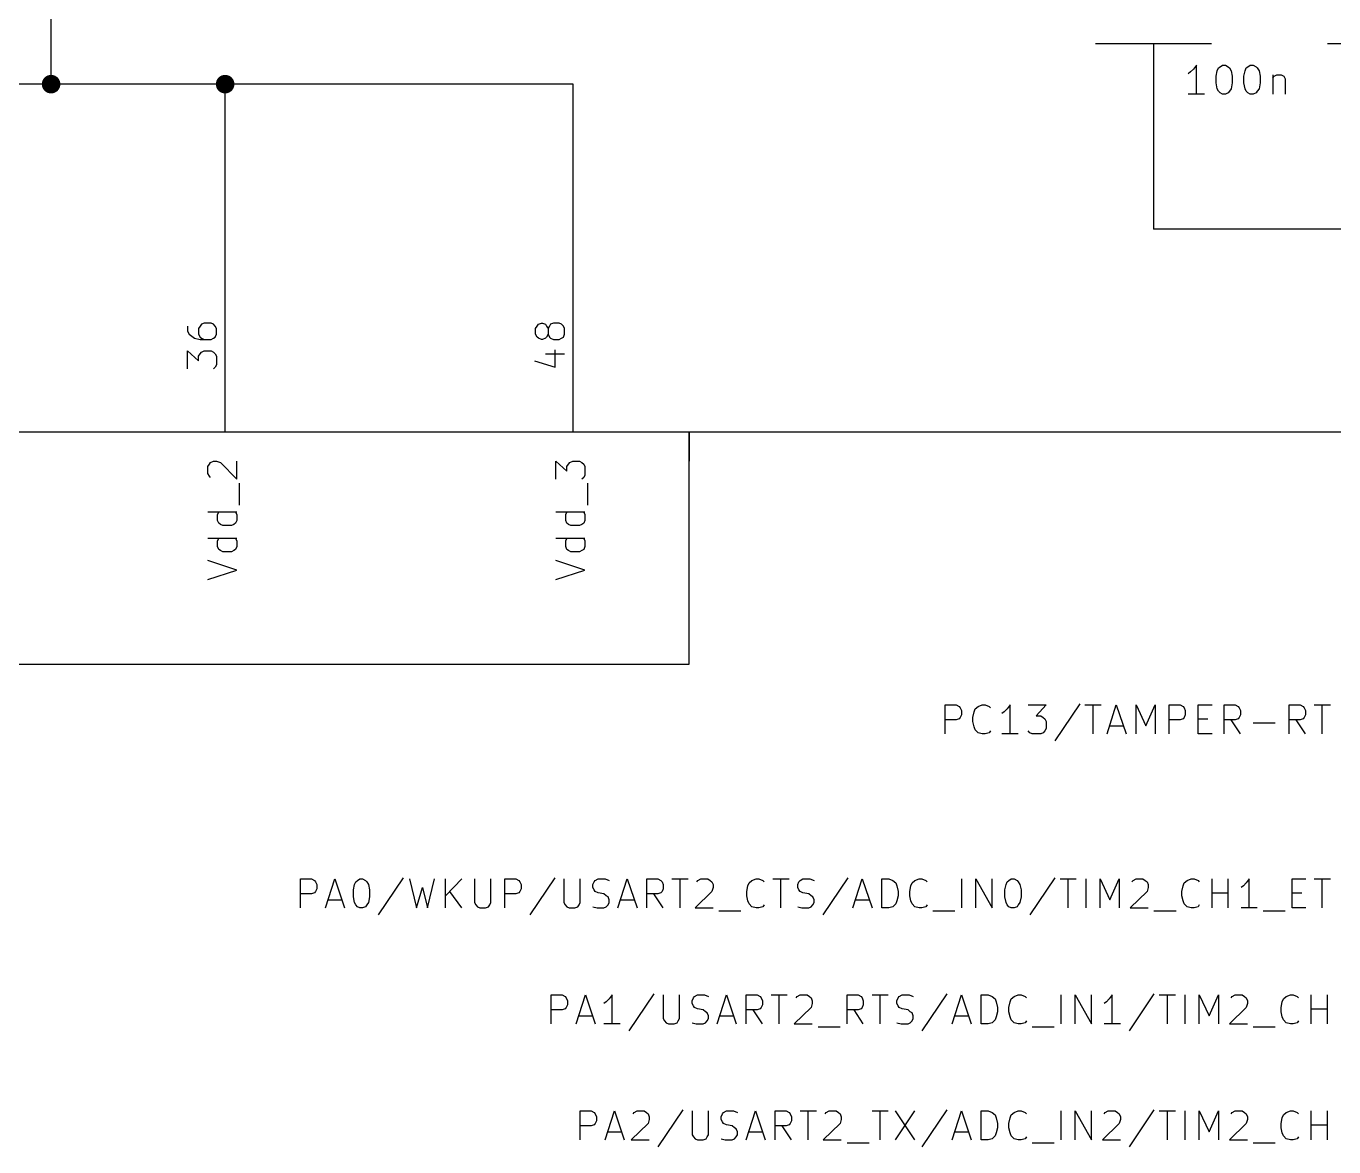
# Model space of a CAD drawing. Extents: x 4000 to 326700, y 4000 to 230000.
# Drawn here: x 110570 to 133110, y 184180 to 203500 of the extents above; entities that cross this region are included whole.
import ezdxf

# ---------------------------------------------------------------- set-up
doc = ezdxf.new("R2010")
doc.units = 0
for name, color, linetype in [('CYAN', 4, 'CONTINUOUS'), ('GREEN', 3, 'CONTINUOUS'), ('RED', 5, 'CONTINUOUS')]:
    doc.layers.add(name, color=color, linetype=linetype)

msp = doc.modelspace()

# ---------------------------------------------------------------- linework, layer by layer
at = {"layer": 'CYAN'}
for p, q in [((130640, 202710), (130600, 202680)), ((130690, 202760), (130640, 202710)), ((130740, 202830), (130690, 202760)), ((130740, 202330), (130740, 202830)), ((131080, 202640), (131100, 202730)), ((131080, 202520), (131080, 202640)), ((131100, 202730), (131120, 202780)), ((131120, 202780), (131150, 202800)), ((131150, 202800), (131190, 202830)), ((131190, 202830), (131240, 202830)), ((131240, 202830), (131290, 202800)), ((131290, 202800), (131310, 202780)), ((131310, 202780), (131340, 202730)), ((131340, 202730), (131360, 202640)), ((131360, 202640), (131360, 202520)), ((131560, 202640), (131580, 202730)), ((131560, 202520), (131560, 202640)), ((131580, 202730), (131600, 202780)), ((131600, 202780), (131630, 202800)), ((131630, 202800), (131670, 202830)), ((131670, 202830), (131720, 202830)), ((131720, 202830), (131770, 202800)), ((131770, 202800), (131790, 202780)), ((131790, 202780), (131820, 202730)), ((131820, 202730), (131840, 202640)), ((131840, 202640), (131840, 202520)), ((132060, 202660), (132060, 202330)), ((132060, 202610), (132080, 202640)), ((132080, 202640), (132130, 202660)), ((132130, 202660), (132200, 202660)), ((132200, 202660), (132250, 202640)), ((132250, 202640), (132270, 202590)), ((131100, 202420), (131080, 202520)), ((131120, 202380), (131100, 202420)), ((131340, 202420), (131310, 202380)), ((131360, 202520), (131340, 202420)), ((131580, 202420), (131560, 202520)), ((131600, 202380), (131580, 202420)), ((131820, 202420), (131790, 202380)), ((131840, 202520), (131820, 202420)), ((132270, 202590), (132270, 202330)), ((130880, 202330), (130600, 202330)), ((131150, 202350), (131120, 202380)), ((131190, 202330), (131150, 202350)), ((131240, 202330), (131190, 202330)), ((131290, 202350), (131240, 202330)), ((131310, 202380), (131290, 202350)), ((131630, 202350), (131600, 202380)), ((131670, 202330), (131630, 202350)), ((131720, 202330), (131670, 202330)), ((131770, 202350), (131720, 202330)), ((131790, 202380), (131770, 202350)), ((113700, 195910), (113730, 195950)), ((113700, 195790), (113700, 195910)), ((113730, 195950), (113750, 195980)), ((113750, 195980), (113800, 196000)), ((113800, 196000), (113850, 196000)), ((113850, 196000), (113920, 195980)), ((113920, 195980), (114200, 195690)), ((114200, 195690), (114200, 196000)), ((119700, 195690), (119700, 196000)), ((119700, 196000), (119890, 195830)), ((119890, 195910), (119920, 195950)), ((119890, 195830), (119890, 195910)), ((119920, 195950), (119940, 195980)), ((119940, 195980), (119990, 196000)), ((119990, 196000), (120110, 196000)), ((120110, 196000), (120150, 195980)), ((120150, 195980), (120180, 195950)), ((120180, 195950), (120200, 195910)), ((120200, 195910), (120200, 195760)), ((113730, 195740), (113700, 195790)), ((113750, 195720), (113730, 195740)), ((120180, 195720), (120150, 195690)), ((120200, 195760), (120180, 195720)), ((114250, 195240), (114250, 195620)), ((120250, 195240), (120250, 195620)), ((114200, 195120), (113700, 195120)), ((113870, 195080), (113890, 195120)), ((113870, 194980), (113870, 195080)), ((113890, 194930), (113870, 194980)), ((114180, 195120), (114200, 195080)), ((114200, 194980), (114180, 194930)), ((114200, 195080), (114200, 194980)), ((120200, 195120), (119700, 195120)), ((119870, 195080), (119890, 195120)), ((119870, 194980), (119870, 195080)), ((119890, 194930), (119870, 194980)), ((120180, 195120), (120200, 195080)), ((120200, 194980), (120180, 194930)), ((120200, 195080), (120200, 194980)), ((113920, 194910), (113890, 194930)), ((113960, 194890), (113920, 194910)), ((114110, 194890), (113960, 194890)), ((114150, 194910), (114110, 194890)), ((114180, 194930), (114150, 194910)), ((119920, 194910), (119890, 194930)), ((119960, 194890), (119920, 194910)), ((120110, 194890), (119960, 194890)), ((120150, 194910), (120110, 194890)), ((120180, 194930), (120150, 194910)), ((114200, 194670), (113700, 194670)), ((113870, 194630), (113890, 194670)), ((113870, 194530), (113870, 194630)), ((113890, 194480), (113870, 194530)), ((114180, 194670), (114200, 194630)), ((114200, 194530), (114180, 194480)), ((114200, 194630), (114200, 194530)), ((120200, 194670), (119700, 194670)), ((119870, 194630), (119890, 194670)), ((119870, 194530), (119870, 194630)), ((119890, 194480), (119870, 194530)), ((120180, 194670), (120200, 194630)), ((120200, 194530), (120180, 194480)), ((120200, 194630), (120200, 194530)), ((113920, 194460), (113890, 194480)), ((113960, 194440), (113920, 194460)), ((114110, 194440), (113960, 194440)), ((114150, 194460), (114110, 194440)), ((114180, 194480), (114150, 194460)), ((119920, 194460), (119890, 194480)), ((119960, 194440), (119920, 194460)), ((120110, 194440), (119960, 194440)), ((120150, 194460), (120110, 194440)), ((120180, 194480), (120150, 194460)), ((114200, 194120), (113700, 194290)), ((113700, 193960), (114200, 194120)), ((120200, 194120), (119700, 194290)), ((119700, 193960), (120200, 194120)), ((128730, 191820), (128300, 191180)), ((126410, 191300), (126410, 191800)), ((126410, 191800), (126600, 191800)), ((126600, 191800), (126650, 191770)), ((126650, 191770), (126670, 191750)), ((126670, 191750), (126690, 191700)), ((126690, 191630), (126670, 191580)), ((126690, 191700), (126690, 191630)), ((126890, 191580), (126910, 191680)), ((126910, 191680), (126930, 191730)), ((126930, 191730), (126980, 191770)), ((126980, 191770), (127050, 191800)), ((127050, 191800), (127100, 191800)), ((127100, 191800), (127170, 191770)), ((127170, 191770), (127190, 191750)), ((127430, 191680), (127390, 191650)), ((127480, 191730), (127430, 191680)), ((127530, 191800), (127480, 191730)), ((127530, 191300), (127530, 191800)), ((127840, 191800), (128150, 191800)), ((128150, 191800), (127980, 191610)), ((127980, 191610), (128060, 191610)), ((128060, 191610), (128100, 191580)), ((128820, 191800), (129100, 191800)), ((128960, 191300), (128960, 191800)), ((129200, 191300), (129360, 191800)), ((129360, 191800), (129530, 191300)), ((129700, 191300), (129700, 191800)), ((129700, 191800), (129870, 191440)), ((129870, 191440), (130030, 191800)), ((130030, 191800), (130030, 191300)), ((130270, 191300), (130270, 191800)), ((130270, 191800), (130460, 191800)), ((130460, 191800), (130510, 191770)), ((130510, 191770), (130530, 191750)), ((130530, 191750), (130550, 191700)), ((130550, 191630), (130530, 191580)), ((130550, 191700), (130550, 191630)), ((130770, 191300), (130770, 191800)), ((130770, 191800), (131010, 191800)), ((131220, 191300), (131220, 191800)), ((131220, 191800), (131410, 191800)), ((131410, 191800), (131460, 191770)), ((131460, 191770), (131480, 191750)), ((131480, 191750), (131500, 191700)), ((131500, 191630), (131480, 191580)), ((131500, 191700), (131500, 191630)), ((132340, 191300), (132340, 191800)), ((132340, 191800), (132530, 191800)), ((132530, 191800), (132580, 191770)), ((132580, 191770), (132600, 191750)), ((132600, 191750), (132620, 191700)), ((132620, 191630), (132600, 191580)), ((132620, 191700), (132620, 191630)), ((132770, 191800), (133050, 191800)), ((132910, 191300), (132910, 191800)), ((126600, 191540), (126410, 191540)), ((126650, 191560), (126600, 191540)), ((126670, 191580), (126650, 191560)), ((126890, 191510), (126890, 191580)), ((126910, 191420), (126890, 191510)), ((126930, 191370), (126910, 191420)), ((126980, 191320), (126930, 191370)), ((128100, 191580), (128130, 191560)), ((128130, 191560), (128150, 191510)), ((128150, 191390), (128130, 191350)), ((128150, 191510), (128150, 191390)), ((129250, 191440), (129480, 191440)), ((130460, 191540), (130270, 191540)), ((130510, 191560), (130460, 191540)), ((130530, 191580), (130510, 191560)), ((130770, 191560), (130940, 191560)), ((131410, 191540), (131220, 191540)), ((131500, 191300), (131340, 191540)), ((131460, 191560), (131410, 191540)), ((131480, 191580), (131460, 191560)), ((131720, 191490), (132100, 191490)), ((132530, 191540), (132340, 191540)), ((132620, 191300), (132460, 191540)), ((132580, 191560), (132530, 191540)), ((132600, 191580), (132580, 191560)), ((127050, 191300), (126980, 191320)), ((127100, 191300), (127050, 191300)), ((127170, 191320), (127100, 191300)), ((127190, 191350), (127170, 191320)), ((127670, 191300), (127390, 191300)), ((127870, 191320), (127840, 191350)), ((127910, 191300), (127870, 191320)), ((128060, 191300), (127910, 191300)), ((128100, 191320), (128060, 191300)), ((128130, 191350), (128100, 191320)), ((131010, 191300), (130770, 191300)), ((115300, 188300), (115300, 188800)), ((115300, 188800), (115490, 188800)), ((115490, 188800), (115540, 188770)), ((115540, 188770), (115560, 188750)), ((115560, 188750), (115580, 188700)), ((115580, 188700), (115580, 188630)), ((115730, 188300), (115890, 188800)), ((115890, 188800), (116060, 188300)), ((116210, 188610), (116230, 188700)), ((116230, 188700), (116250, 188750)), ((116250, 188750), (116280, 188770)), ((116280, 188770), (116320, 188800)), ((116320, 188800), (116370, 188800)), ((116370, 188800), (116420, 188770)), ((116420, 188770), (116440, 188750)), ((116440, 188750), (116470, 188700)), ((116470, 188700), (116490, 188610)), ((117070, 188820), (116640, 188180)), ((117180, 188800), (117300, 188300)), ((117490, 188300), (117610, 188800)), ((117800, 188300), (117800, 188800)), ((118080, 188800), (117800, 188510)), ((118300, 188800), (118300, 188390)), ((118580, 188390), (118580, 188800)), ((118820, 188300), (118820, 188800)), ((118820, 188800), (119010, 188800)), ((119010, 188800), (119060, 188770)), ((119060, 188770), (119080, 188750)), ((119080, 188750), (119100, 188700)), ((119100, 188700), (119100, 188630)), ((119680, 188820), (119250, 188180)), ((119840, 188800), (119840, 188390)), ((120120, 188390), (120120, 188800)), ((120340, 188700), (120360, 188750)), ((120340, 188650), (120340, 188700)), ((120360, 188750), (120380, 188770)), ((120380, 188770), (120430, 188800)), ((120430, 188800), (120550, 188800)), ((120550, 188800), (120620, 188770)), ((120770, 188300), (120930, 188800)), ((120930, 188800), (121100, 188300)), ((121270, 188300), (121270, 188800)), ((121270, 188800), (121460, 188800)), ((121460, 188800), (121510, 188770)), ((121510, 188770), (121530, 188750)), ((121530, 188750), (121550, 188700)), ((121550, 188700), (121550, 188630)), ((121700, 188800), (121980, 188800)), ((121840, 188300), (121840, 188800)), ((122130, 188750), (122150, 188770)), ((122150, 188770), (122200, 188800)), ((122200, 188800), (122320, 188800)), ((122320, 188800), (122360, 188770)), ((122360, 188770), (122390, 188750)), ((122390, 188750), (122410, 188700)), ((122410, 188700), (122410, 188650)), ((122990, 188580), (123010, 188680)), ((123010, 188680), (123030, 188730)), ((123030, 188730), (123080, 188770)), ((123080, 188770), (123150, 188800)), ((123150, 188800), (123200, 188800)), ((123200, 188800), (123270, 188770)), ((123270, 188770), (123290, 188750)), ((123440, 188800), (123720, 188800)), ((123580, 188300), (123580, 188800)), ((123870, 188700), (123890, 188750)), ((123870, 188650), (123870, 188700)), ((123890, 188750), (123910, 188770)), ((123910, 188770), (123960, 188800)), ((123960, 188800), (124080, 188800)), ((124080, 188800), (124150, 188770)), ((124730, 188820), (124300, 188180)), ((124820, 188300), (124980, 188800)), ((124980, 188800), (125150, 188300)), ((125320, 188300), (125320, 188800)), ((125320, 188800), (125440, 188800)), ((125440, 188800), (125510, 188770)), ((125510, 188770), (125560, 188730)), ((125560, 188730), (125580, 188680)), ((125580, 188680), (125600, 188580)), ((125800, 188580), (125820, 188680)), ((125820, 188680), (125840, 188730)), ((125840, 188730), (125890, 188770)), ((125890, 188770), (125960, 188800)), ((125960, 188800), (126010, 188800)), ((126010, 188800), (126080, 188770)), ((126080, 188770), (126100, 188750)), ((126700, 188300), (126700, 188800)), ((126940, 188300), (126940, 188800)), ((126940, 188800), (127220, 188300)), ((127220, 188300), (127220, 188800)), ((127440, 188610), (127460, 188700)), ((127460, 188700), (127480, 188750)), ((127480, 188750), (127510, 188770)), ((127510, 188770), (127550, 188800)), ((127550, 188800), (127600, 188800)), ((127600, 188800), (127650, 188770)), ((127650, 188770), (127670, 188750)), ((127670, 188750), (127700, 188700)), ((127700, 188700), (127720, 188610)), ((128300, 188820), (127870, 188180)), ((128390, 188800), (128670, 188800)), ((128530, 188300), (128530, 188800)), ((128840, 188300), (128840, 188800)), ((129080, 188300), (129080, 188800)), ((129080, 188800), (129250, 188440)), ((129250, 188440), (129410, 188800)), ((129410, 188800), (129410, 188300)), ((129630, 188750), (129650, 188770)), ((129650, 188770), (129700, 188800)), ((129700, 188800), (129820, 188800)), ((129820, 188800), (129860, 188770)), ((129860, 188770), (129890, 188750)), ((129890, 188750), (129910, 188700)), ((129910, 188700), (129910, 188650)), ((130490, 188580), (130510, 188680)), ((130510, 188680), (130530, 188730)), ((130530, 188730), (130580, 188770)), ((130580, 188770), (130650, 188800)), ((130650, 188800), (130700, 188800)), ((130700, 188800), (130770, 188770)), ((130770, 188770), (130790, 188750)), ((131010, 188300), (131010, 188800)), ((131290, 188300), (131290, 188800)), ((131550, 188680), (131510, 188650)), ((131600, 188730), (131550, 188680)), ((131650, 188800), (131600, 188730)), ((131650, 188300), (131650, 188800)), ((132390, 188300), (132390, 188800)), ((132390, 188800), (132630, 188800)), ((132770, 188800), (133050, 188800)), ((132910, 188300), (132910, 188800)), ((115490, 188540), (115300, 188540)), ((115540, 188560), (115490, 188540)), ((115560, 188580), (115540, 188560)), ((115580, 188630), (115560, 188580)), ((115780, 188440), (116010, 188440)), ((116210, 188490), (116210, 188610)), ((116230, 188390), (116210, 188490)), ((116490, 188490), (116470, 188390)), ((116490, 188610), (116490, 188490)), ((117300, 188300), (117400, 188650)), ((117400, 188650), (117490, 188300)), ((118080, 188300), (117870, 188580)), ((119010, 188540), (118820, 188540)), ((119060, 188560), (119010, 188540)), ((119080, 188580), (119060, 188560)), ((119100, 188630), (119080, 188580)), ((120360, 188610), (120340, 188650)), ((120380, 188580), (120360, 188610)), ((120430, 188560), (120380, 188580)), ((120530, 188540), (120430, 188560)), ((120570, 188510), (120530, 188540)), ((120600, 188490), (120570, 188510)), ((120620, 188440), (120600, 188490)), ((120620, 188390), (120620, 188440)), ((120820, 188440), (121050, 188440)), ((121460, 188540), (121270, 188540)), ((121550, 188300), (121390, 188540)), ((121510, 188560), (121460, 188540)), ((121530, 188580), (121510, 188560)), ((121550, 188630), (121530, 188580)), ((122390, 188580), (122100, 188300)), ((122410, 188650), (122390, 188580)), ((122990, 188510), (122990, 188580)), ((123010, 188420), (122990, 188510)), ((123890, 188610), (123870, 188650)), ((123910, 188580), (123890, 188610)), ((123960, 188560), (123910, 188580)), ((124060, 188540), (123960, 188560)), ((124100, 188510), (124060, 188540)), ((124130, 188490), (124100, 188510)), ((124150, 188440), (124130, 188490)), ((124150, 188390), (124150, 188440)), ((124870, 188440), (125100, 188440)), ((125600, 188510), (125580, 188420)), ((125600, 188580), (125600, 188510)), ((125800, 188510), (125800, 188580)), ((125820, 188420), (125800, 188510)), ((127440, 188490), (127440, 188610)), ((127460, 188390), (127440, 188490)), ((127720, 188490), (127700, 188390)), ((127720, 188610), (127720, 188490)), ((129890, 188580), (129600, 188300)), ((129910, 188650), (129890, 188580)), ((130490, 188510), (130490, 188580)), ((130510, 188420), (130490, 188510)), ((131010, 188560), (131290, 188560)), ((132390, 188560), (132560, 188560)), ((116250, 188350), (116230, 188390)), ((116280, 188320), (116250, 188350)), ((116320, 188300), (116280, 188320)), ((116370, 188300), (116320, 188300)), ((116420, 188320), (116370, 188300)), ((116440, 188350), (116420, 188320)), ((116470, 188390), (116440, 188350)), ((118300, 188390), (118320, 188350)), ((118320, 188350), (118350, 188320)), ((118350, 188320), (118390, 188300)), ((118390, 188300), (118490, 188300)), ((118490, 188300), (118540, 188320)), ((118540, 188320), (118560, 188350)), ((118560, 188350), (118580, 188390)), ((119840, 188390), (119860, 188350)), ((119860, 188350), (119890, 188320)), ((119890, 188320), (119930, 188300)), ((119930, 188300), (120030, 188300)), ((120030, 188300), (120080, 188320)), ((120080, 188320), (120100, 188350)), ((120100, 188350), (120120, 188390)), ((120340, 188320), (120410, 188300)), ((120410, 188300), (120530, 188300)), ((120530, 188300), (120570, 188320)), ((120570, 188320), (120600, 188350)), ((120600, 188350), (120620, 188390)), ((122100, 188300), (122410, 188300)), ((122510, 188250), (122890, 188250)), ((123030, 188370), (123010, 188420)), ((123080, 188320), (123030, 188370)), ((123150, 188300), (123080, 188320)), ((123200, 188300), (123150, 188300)), ((123270, 188320), (123200, 188300)), ((123290, 188350), (123270, 188320)), ((123870, 188320), (123940, 188300)), ((123940, 188300), (124060, 188300)), ((124060, 188300), (124100, 188320)), ((124100, 188320), (124130, 188350)), ((124130, 188350), (124150, 188390)), ((125440, 188300), (125320, 188300)), ((125510, 188320), (125440, 188300)), ((125560, 188370), (125510, 188320)), ((125580, 188420), (125560, 188370)), ((125840, 188370), (125820, 188420)), ((125890, 188320), (125840, 188370)), ((125960, 188300), (125890, 188320)), ((126010, 188300), (125960, 188300)), ((126080, 188320), (126010, 188300)), ((126100, 188350), (126080, 188320)), ((126200, 188250), (126580, 188250)), ((127480, 188350), (127460, 188390)), ((127510, 188320), (127480, 188350)), ((127550, 188300), (127510, 188320)), ((127600, 188300), (127550, 188300)), ((127650, 188320), (127600, 188300)), ((127670, 188350), (127650, 188320)), ((127700, 188390), (127670, 188350)), ((129600, 188300), (129910, 188300)), ((130010, 188250), (130390, 188250)), ((130530, 188370), (130510, 188420)), ((130580, 188320), (130530, 188370)), ((130650, 188300), (130580, 188320)), ((130700, 188300), (130650, 188300)), ((130770, 188320), (130700, 188300)), ((130790, 188350), (130770, 188320)), ((131790, 188300), (131510, 188300)), ((131890, 188250), (132270, 188250)), ((132630, 188300), (132390, 188300)), ((119620, 186300), (119620, 186800)), ((119620, 186800), (119810, 186800)), ((119810, 186800), (119860, 186770)), ((119860, 186770), (119880, 186750)), ((119880, 186750), (119900, 186700)), ((119900, 186700), (119900, 186630)), ((120050, 186300), (120210, 186800)), ((120210, 186800), (120380, 186300)), ((120570, 186680), (120530, 186650)), ((120620, 186730), (120570, 186680)), ((120670, 186800), (120620, 186730)), ((120670, 186300), (120670, 186800)), ((121390, 186820), (120960, 186180)), ((121550, 186800), (121550, 186390)), ((121830, 186390), (121830, 186800)), ((122050, 186700), (122070, 186750)), ((122050, 186650), (122050, 186700)), ((122070, 186610), (122050, 186650)), ((122070, 186750), (122090, 186770)), ((122090, 186770), (122140, 186800)), ((122140, 186800), (122260, 186800)), ((122260, 186800), (122330, 186770)), ((122480, 186300), (122640, 186800)), ((122640, 186800), (122810, 186300)), ((122980, 186300), (122980, 186800)), ((122980, 186800), (123170, 186800)), ((123170, 186800), (123220, 186770)), ((123220, 186770), (123240, 186750)), ((123240, 186750), (123260, 186700)), ((123260, 186700), (123260, 186630)), ((123410, 186800), (123690, 186800)), ((123550, 186300), (123550, 186800)), ((123840, 186750), (123860, 186770)), ((123860, 186770), (123910, 186800)), ((123910, 186800), (124030, 186800)), ((124030, 186800), (124070, 186770)), ((124070, 186770), (124100, 186750)), ((124100, 186750), (124120, 186700)), ((124120, 186650), (124100, 186580)), ((124120, 186700), (124120, 186650)), ((124720, 186300), (124720, 186800)), ((124720, 186800), (124910, 186800)), ((124910, 186800), (124960, 186770)), ((124960, 186770), (124980, 186750)), ((124980, 186750), (125000, 186700)), ((125000, 186700), (125000, 186630)), ((125150, 186800), (125430, 186800)), ((125290, 186300), (125290, 186800)), ((125580, 186700), (125600, 186750)), ((125580, 186650), (125580, 186700)), ((125600, 186610), (125580, 186650)), ((125600, 186750), (125620, 186770)), ((125620, 186770), (125670, 186800)), ((125670, 186800), (125790, 186800)), ((125790, 186800), (125860, 186770)), ((126440, 186820), (126010, 186180)), ((126530, 186300), (126690, 186800)), ((126690, 186800), (126860, 186300)), ((127030, 186300), (127030, 186800)), ((127030, 186800), (127150, 186800)), ((127150, 186800), (127220, 186770)), ((127220, 186770), (127270, 186730)), ((127270, 186730), (127290, 186680)), ((127290, 186680), (127310, 186580)), ((127510, 186580), (127530, 186680)), ((127530, 186680), (127550, 186730)), ((127550, 186730), (127600, 186770)), ((127600, 186770), (127670, 186800)), ((127670, 186800), (127720, 186800)), ((127720, 186800), (127790, 186770)), ((127790, 186770), (127810, 186750)), ((128410, 186300), (128410, 186800)), ((128650, 186300), (128650, 186800)), ((128650, 186800), (128930, 186300)), ((128930, 186300), (128930, 186800)), ((129190, 186680), (129150, 186650)), ((129240, 186730), (129190, 186680)), ((129290, 186800), (129240, 186730)), ((129290, 186300), (129290, 186800)), ((130010, 186820), (129580, 186180)), ((130100, 186800), (130380, 186800)), ((130240, 186300), (130240, 186800)), ((130550, 186300), (130550, 186800)), ((130790, 186300), (130790, 186800)), ((130790, 186800), (130960, 186440)), ((130960, 186440), (131120, 186800)), ((131120, 186800), (131120, 186300)), ((131340, 186750), (131360, 186770)), ((131360, 186770), (131410, 186800)), ((131410, 186800), (131530, 186800)), ((131530, 186800), (131570, 186770)), ((131570, 186770), (131600, 186750)), ((131600, 186750), (131620, 186700)), ((131620, 186650), (131600, 186580)), ((131620, 186700), (131620, 186650)), ((132200, 186580), (132220, 186680)), ((132220, 186680), (132240, 186730)), ((132240, 186730), (132290, 186770)), ((132290, 186770), (132360, 186800)), ((132360, 186800), (132410, 186800)), ((132410, 186800), (132480, 186770)), ((132480, 186770), (132500, 186750)), ((132720, 186300), (132720, 186800)), ((133000, 186300), (133000, 186800)), ((119810, 186540), (119620, 186540)), ((119860, 186560), (119810, 186540)), ((119880, 186580), (119860, 186560)), ((119900, 186630), (119880, 186580)), ((120100, 186440), (120330, 186440)), ((122090, 186580), (122070, 186610)), ((122140, 186560), (122090, 186580)), ((122240, 186540), (122140, 186560)), ((122280, 186510), (122240, 186540)), ((122310, 186490), (122280, 186510)), ((122330, 186440), (122310, 186490)), ((122330, 186390), (122330, 186440)), ((122530, 186440), (122760, 186440)), ((123170, 186540), (122980, 186540)), ((123260, 186300), (123100, 186540)), ((123220, 186560), (123170, 186540)), ((123240, 186580), (123220, 186560)), ((123260, 186630), (123240, 186580)), ((124100, 186580), (123810, 186300)), ((124910, 186540), (124720, 186540)), ((125000, 186300), (124840, 186540)), ((124960, 186560), (124910, 186540)), ((124980, 186580), (124960, 186560)), ((125000, 186630), (124980, 186580)), ((125620, 186580), (125600, 186610)), ((125670, 186560), (125620, 186580)), ((125770, 186540), (125670, 186560)), ((125810, 186510), (125770, 186540)), ((125840, 186490), (125810, 186510)), ((125860, 186440), (125840, 186490)), ((125860, 186390), (125860, 186440)), ((126580, 186440), (126810, 186440)), ((127290, 186420), (127270, 186370)), ((127310, 186510), (127290, 186420)), ((127310, 186580), (127310, 186510)), ((127510, 186510), (127510, 186580)), ((127530, 186420), (127510, 186510)), ((127550, 186370), (127530, 186420)), ((131600, 186580), (131310, 186300)), ((132200, 186510), (132200, 186580)), ((132220, 186420), (132200, 186510)), ((132240, 186370), (132220, 186420)), ((132720, 186560), (133000, 186560)), ((120810, 186300), (120530, 186300)), ((121550, 186390), (121570, 186350)), ((121570, 186350), (121600, 186320)), ((121600, 186320), (121640, 186300)), ((121640, 186300), (121740, 186300)), ((121740, 186300), (121790, 186320)), ((121790, 186320), (121810, 186350)), ((121810, 186350), (121830, 186390)), ((122050, 186320), (122120, 186300)), ((122120, 186300), (122240, 186300)), ((122240, 186300), (122280, 186320)), ((122280, 186320), (122310, 186350)), ((122310, 186350), (122330, 186390)), ((123810, 186300), (124120, 186300)), ((124220, 186250), (124600, 186250)), ((125580, 186320), (125650, 186300)), ((125650, 186300), (125770, 186300)), ((125770, 186300), (125810, 186320)), ((125810, 186320), (125840, 186350)), ((125840, 186350), (125860, 186390)), ((127150, 186300), (127030, 186300)), ((127220, 186320), (127150, 186300)), ((127270, 186370), (127220, 186320)), ((127600, 186320), (127550, 186370)), ((127670, 186300), (127600, 186320)), ((127720, 186300), (127670, 186300)), ((127790, 186320), (127720, 186300)), ((127810, 186350), (127790, 186320)), ((127910, 186250), (128290, 186250)), ((129430, 186300), (129150, 186300)), ((131310, 186300), (131620, 186300)), ((131720, 186250), (132100, 186250)), ((132290, 186320), (132240, 186370)), ((132360, 186300), (132290, 186320)), ((132410, 186300), (132360, 186300)), ((132480, 186320), (132410, 186300)), ((132500, 186350), (132480, 186320)), ((120120, 184300), (120120, 184800)), ((120120, 184800), (120310, 184800)), ((120310, 184800), (120360, 184770)), ((120360, 184770), (120380, 184750)), ((120380, 184750), (120400, 184700)), ((120400, 184630), (120380, 184580)), ((120400, 184700), (120400, 184630)), ((120550, 184300), (120710, 184800)), ((120710, 184800), (120880, 184300)), ((121030, 184750), (121050, 184770)), ((121050, 184770), (121100, 184800)), ((121100, 184800), (121220, 184800)), ((121220, 184800), (121260, 184770)), ((121260, 184770), (121290, 184750)), ((121290, 184750), (121310, 184700)), ((121310, 184650), (121290, 184580)), ((121310, 184700), (121310, 184650)), ((121890, 184820), (121460, 184180)), ((122050, 184800), (122050, 184390)), ((122330, 184390), (122330, 184800)), ((122550, 184700), (122570, 184750)), ((122550, 184650), (122550, 184700)), ((122570, 184610), (122550, 184650)), ((122570, 184750), (122590, 184770)), ((122590, 184580), (122570, 184610)), ((122590, 184770), (122640, 184800)), ((122640, 184800), (122760, 184800)), ((122760, 184800), (122830, 184770)), ((122980, 184300), (123140, 184800)), ((123140, 184800), (123310, 184300)), ((123480, 184300), (123480, 184800)), ((123480, 184800), (123670, 184800)), ((123670, 184800), (123720, 184770)), ((123720, 184770), (123740, 184750)), ((123740, 184750), (123760, 184700)), ((123760, 184630), (123740, 184580)), ((123760, 184700), (123760, 184630)), ((123910, 184800), (124190, 184800)), ((124050, 184300), (124050, 184800)), ((124340, 184750), (124360, 184770)), ((124360, 184770), (124410, 184800)), ((124410, 184800), (124530, 184800)), ((124530, 184800), (124570, 184770)), ((124570, 184770), (124600, 184750)), ((124600, 184750), (124620, 184700)), ((124620, 184650), (124600, 184580)), ((124620, 184700), (124620, 184650)), ((125150, 184800), (125430, 184800)), ((125290, 184300), (125290, 184800)), ((125550, 184800), (125880, 184300)), ((125880, 184800), (125550, 184300)), ((126440, 184820), (126010, 184180)), ((126530, 184300), (126690, 184800)), ((126690, 184800), (126860, 184300)), ((127030, 184300), (127030, 184800)), ((127030, 184800), (127150, 184800)), ((127150, 184800), (127220, 184770)), ((127220, 184770), (127270, 184730)), ((127270, 184730), (127290, 184680)), ((127290, 184680), (127310, 184580)), ((127510, 184580), (127530, 184680)), ((127530, 184680), (127550, 184730)), ((127550, 184730), (127600, 184770)), ((127600, 184770), (127670, 184800)), ((127670, 184800), (127720, 184800)), ((127720, 184800), (127790, 184770)), ((127790, 184770), (127810, 184750)), ((128410, 184300), (128410, 184800)), ((128650, 184300), (128650, 184800)), ((128650, 184800), (128930, 184300)), ((128930, 184300), (128930, 184800)), ((129150, 184750), (129170, 184770)), ((129170, 184770), (129220, 184800)), ((129220, 184800), (129340, 184800)), ((129340, 184800), (129380, 184770)), ((129380, 184770), (129410, 184750)), ((129410, 184750), (129430, 184700)), ((129430, 184650), (129410, 184580)), ((129430, 184700), (129430, 184650)), ((130010, 184820), (129580, 184180)), ((130100, 184800), (130380, 184800)), ((130240, 184300), (130240, 184800)), ((130550, 184300), (130550, 184800)), ((130790, 184300), (130790, 184800)), ((130790, 184800), (130960, 184440)), ((130960, 184440), (131120, 184800)), ((131120, 184800), (131120, 184300)), ((131340, 184750), (131360, 184770)), ((131360, 184770), (131410, 184800)), ((131410, 184800), (131530, 184800)), ((131530, 184800), (131570, 184770)), ((131570, 184770), (131600, 184750)), ((131600, 184750), (131620, 184700)), ((131620, 184650), (131600, 184580)), ((131620, 184700), (131620, 184650)), ((132200, 184580), (132220, 184680)), ((132220, 184680), (132240, 184730)), ((132240, 184730), (132290, 184770)), ((132290, 184770), (132360, 184800)), ((132360, 184800), (132410, 184800)), ((132410, 184800), (132480, 184770)), ((132480, 184770), (132500, 184750)), ((132720, 184300), (132720, 184800)), ((133000, 184300), (133000, 184800)), ((120310, 184540), (120120, 184540)), ((120360, 184560), (120310, 184540)), ((120380, 184580), (120360, 184560)), ((120600, 184440), (120830, 184440)), ((121290, 184580), (121000, 184300)), ((122050, 184390), (122070, 184350)), ((122310, 184350), (122330, 184390)), ((122640, 184560), (122590, 184580)), ((122740, 184540), (122640, 184560)), ((122780, 184510), (122740, 184540)), ((122810, 184490), (122780, 184510)), ((122830, 184440), (122810, 184490)), ((122810, 184350), (122830, 184390)), ((122830, 184390), (122830, 184440)), ((123030, 184440), (123260, 184440)), ((123670, 184540), (123480, 184540)), ((123760, 184300), (123600, 184540)), ((123720, 184560), (123670, 184540)), ((123740, 184580), (123720, 184560)), ((124600, 184580), (124310, 184300)), ((126580, 184440), (126810, 184440)), ((127290, 184420), (127270, 184370)), ((127310, 184510), (127290, 184420)), ((127310, 184580), (127310, 184510)), ((127510, 184510), (127510, 184580)), ((127530, 184420), (127510, 184510)), ((127550, 184370), (127530, 184420)), ((129410, 184580), (129120, 184300)), ((131600, 184580), (131310, 184300)), ((132200, 184510), (132200, 184580)), ((132220, 184420), (132200, 184510)), ((132240, 184370), (132220, 184420)), ((132720, 184560), (133000, 184560)), ((121000, 184300), (121310, 184300)), ((122070, 184350), (122100, 184320)), ((122100, 184320), (122140, 184300)), ((122140, 184300), (122240, 184300)), ((122240, 184300), (122290, 184320)), ((122290, 184320), (122310, 184350)), ((122550, 184320), (122620, 184300)), ((122620, 184300), (122740, 184300)), ((122740, 184300), (122780, 184320)), ((122780, 184320), (122810, 184350)), ((124310, 184300), (124620, 184300)), ((124720, 184250), (125100, 184250)), ((127150, 184300), (127030, 184300)), ((127220, 184320), (127150, 184300)), ((127270, 184370), (127220, 184320)), ((127600, 184320), (127550, 184370)), ((127670, 184300), (127600, 184320)), ((127720, 184300), (127670, 184300)), ((127790, 184320), (127720, 184300)), ((127810, 184350), (127790, 184320)), ((127910, 184250), (128290, 184250)), ((129120, 184300), (129430, 184300)), ((131310, 184300), (131620, 184300)), ((131720, 184250), (132100, 184250)), ((132290, 184320), (132240, 184370)), ((132360, 184300), (132290, 184320)), ((132410, 184300), (132360, 184300)), ((132480, 184320), (132410, 184300)), ((132500, 184350), (132480, 184320))]:
    msp.add_line(p, q, dxfattribs=at)
at = {"layer": 'GREEN'}
for p, q in [((111000, 202500), (111000, 208500)), ((120000, 202500), (103000, 202500)), ((114000, 199500), (114000, 202500)), ((120000, 199500), (120000, 202500)), ((130000, 201500), (130000, 200000)), ((149500, 200000), (130000, 200000))]:
    msp.add_line(p, q, dxfattribs=at)
at = {"layer": 'GREEN', "const_width": 160}
for points in [[(110920, 202500, 1), (111080, 202500, 1)], [(113920, 202500, 1), (114080, 202500, 1)]]:
    msp.add_lwpolyline(points, format="xyb", close=True, dxfattribs=at)
at = {"layer": 'RED'}
for p, q in [((129000, 203200), (131000, 203200)), ((130000, 203200), (130000, 201500)), ((133000, 203200), (135000, 203200)), ((114000, 196500), (114000, 199500)), ((120000, 196500), (120000, 199500)), ((113590, 198360), (113570, 198330)), ((113640, 198380), (113590, 198360)), ((113760, 198380), (113640, 198380)), ((113800, 198360), (113760, 198380)), ((113830, 198330), (113800, 198360)), ((119380, 198330), (119400, 198360)), ((119400, 198360), (119450, 198380)), ((119450, 198380), (119470, 198380)), ((119470, 198380), (119520, 198360)), ((119520, 198360), (119540, 198330)), ((119610, 198360), (119590, 198330)), ((119660, 198380), (119610, 198360)), ((119760, 198380), (119660, 198380)), ((119800, 198360), (119760, 198380)), ((119830, 198330), (119800, 198360)), ((113350, 198330), (113350, 198240)), ((113350, 198240), (113380, 198190)), ((113380, 198190), (113400, 198170)), ((113400, 198170), (113470, 198120)), ((113570, 198330), (113540, 198290)), ((113540, 198290), (113540, 198190)), ((113540, 198190), (113570, 198140)), ((113570, 198140), (113590, 198120)), ((113800, 198120), (113830, 198140)), ((113850, 198290), (113830, 198330)), ((113830, 198140), (113850, 198190)), ((113850, 198190), (113850, 198290)), ((119350, 198290), (119380, 198330)), ((119350, 198190), (119350, 198290)), ((119380, 198140), (119350, 198190)), ((119400, 198120), (119380, 198140)), ((119540, 198140), (119520, 198120)), ((119540, 198330), (119570, 198290)), ((119570, 198190), (119540, 198140)), ((119590, 198330), (119570, 198290)), ((119570, 198290), (119570, 198190)), ((119570, 198190), (119590, 198140)), ((119590, 198140), (119610, 198120)), ((119800, 198120), (119830, 198140)), ((119850, 198290), (119830, 198330)), ((119830, 198140), (119850, 198190)), ((119850, 198190), (119850, 198290)), ((113470, 198120), (113570, 198100)), ((113570, 198100), (113760, 198100)), ((113590, 198120), (113640, 198100)), ((113760, 198100), (113800, 198120)), ((119450, 198100), (119400, 198120)), ((119470, 198100), (119450, 198100)), ((119520, 198120), (119470, 198100)), ((119610, 198120), (119660, 198100)), ((119660, 198100), (119760, 198100)), ((119690, 197620), (119690, 197920)), ((119760, 198100), (119800, 198120)), ((113350, 197590), (113350, 197900)), ((113350, 197900), (113540, 197730)), ((113540, 197810), (113570, 197850)), ((113540, 197730), (113540, 197810)), ((113570, 197850), (113590, 197880)), ((113590, 197880), (113640, 197900)), ((113640, 197900), (113760, 197900)), ((113760, 197900), (113800, 197880)), ((113800, 197880), (113830, 197850)), ((113830, 197850), (113850, 197810)), ((113850, 197810), (113850, 197660)), ((119330, 197730), (119690, 197620)), ((119520, 197850), (119850, 197850)), ((113830, 197620), (113800, 197590)), ((113850, 197660), (113830, 197620)), ((134000, 196500), (94000, 196500)), ((122000, 192500), (122000, 196500)), ((122000, 196500), (122000, 196000)), ((106000, 192500), (122000, 192500))]:
    msp.add_line(p, q, dxfattribs=at)

doc.saveas('drawing.dxf')
